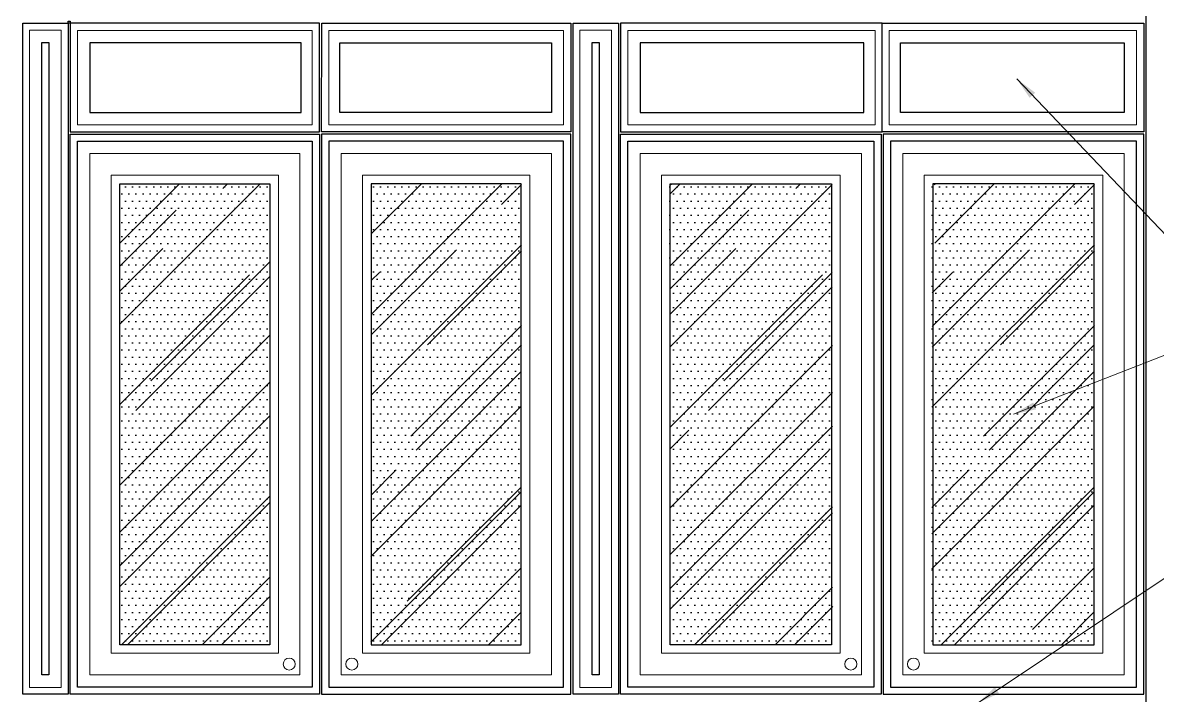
# Model space of a CAD drawing. Header units: inches. Extents: x -20583 to 399182, y -24453 to 525552.
# Drawn here: x 26310 to 28310, y -18854 to -17668 of the extents above; entities that cross this region are included whole.
import ezdxf

# ---------------------------------------------------------------- set-up
doc = ezdxf.new("R2010")
doc.units = ezdxf.units.IN
doc.header["$LTSCALE"] = 1000
doc.header["$MEASUREMENT"] = 0
for name, color, linetype in [('A-DIM', 9, 'Continuous'), ('CQ Grg Gypsum', 41, 'Continuous'), ('gypsum', 31, 'Continuous'), ('Layer3', 3, 'Continuous')]:
    doc.layers.add(name, color=color, linetype=linetype)
doc.layers.add('CQ Gypsum Hatch', color=8, linetype='Continuous', lineweight=20)
doc.layers.add('ID-NOTES', color=3, linetype='Continuous', lineweight=0)
doc.styles.add('ZZ-Dim All', font='romans.shx', dxfattribs={"width": 0.8})
doc.dimstyles.new('DIM 0200', dxfattribs={"dimscale": 200, "dimtxt": 1, "dimasz": 0.8, "dimexe": 0.5, "dimexo": 1, "dimgap": 0.4, "dimtad": 1, "dimdec": 0, "dimrnd": 10, "dimdsep": 46, "dimtxsty": 'ZZ-Dim All', "dimblk1": 'ARCHTICK', "dimblk2": 'ARCHTICK', "dimsah": 1, "dimcen": 1, "dimdle": 0.5, "dimclrd": 256, "dimclre": 256, "dimclrt": 256, "dimadec": 0, "dimazin": 2, "dimtfac": 1, "dimtdec": 0, "dimtix": 1, "dimtmove": 2, "dimatfit": 2, "dimfxl": 1, "dimfxlon": 1, "dimtolj": 1, "dimtzin": 0, "dimlwd": -1, "dimlwe": -1, "dimarcsym": 0})
pattern_1 = [(225, (-31130.38, -72945.02), (-127.27922, -339.41125), [2250, -300, 750, -150]), (225, (-31218.42, -73139.12), (247.1338, -35.0018), [450, -49.5, 900, -112.5]), (225, (-31093.26, -73088.21), (-480.47906, -622.60752), [1200, -210, 600, -150])]
pattern_2 = [(180, (-31130.384, -72945.021), (-6.25, -12.5), [0, -12.5])]
pattern_3 = [(225, (-32140.38, -72945.02), (-127.27922, -339.41125), [2250, -300, 750, -150]), (225, (-32228.41, -73139.12), (247.1338, -35.0018), [450, -49.5, 900, -112.5]), (225, (-32103.26, -73088.21), (-480.47906, -622.60752), [1200, -210, 600, -150])]
pattern_4 = [(180, (-32140.38, -72945.021), (-6.25, -12.5), [0, -12.5])]

# ---------------------------------------------------------------- blocks, each defined once
blk = doc.blocks.new('_ARCHTICK')
at = {"color": 0, "linetype": 'ByBlock', "const_width": 0.15}
blk.add_lwpolyline([(-0.5, -0.5), (0.5, 0.5)], dxfattribs=at)

msp = doc.modelspace()

# ---------------------------------------------------------------- hatches: boundary and pattern name
at = {"layer": 'CQ Gypsum Hatch'}
h = msp.add_hatch(dxfattribs=at)
h.set_pattern_fill('AR-RROOF', color=256, scale=150, angle=225)
h.set_pattern_definition(pattern_3)
h.paths.add_polyline_path([(26481.6, -18764.5), (26746.2, -18764.5), (26745.2, -17951.9), (26480.6, -17951.9)])
h = msp.add_hatch(dxfattribs=at)
h.set_pattern_fill('AR-RROOF', color=256, scale=150, angle=225)
h.set_pattern_definition(pattern_3)
h.paths.add_polyline_path([(27188.3, -18764.5), (26923.7, -18764.5), (26924.7, -17951.9), (27189.3, -17951.9)])
h = msp.add_hatch(dxfattribs=at)
h.set_pattern_fill('AR-RROOF', color=256, scale=150, angle=225)
h.set_pattern_definition(pattern_1)
h.paths.add_polyline_path([(27451.7, -18764.5), (27737.8, -18764.5), (27736.8, -17951.9), (27450.7, -17951.9)])
h = msp.add_hatch(dxfattribs=at)
h.set_pattern_fill('AR-RROOF', color=256, scale=150, angle=225)
h.set_pattern_definition(pattern_1)
h.paths.add_polyline_path([(28198.3, -18764.5), (27912.2, -18764.5), (27913.2, -17951.9), (28199.3, -17951.9)])
at = {"layer": 'gypsum', "transparency": 33554684}
h = msp.add_hatch(dxfattribs=at)
h.set_pattern_fill('DOTS', color=253, scale=200, angle=180)
h.set_pattern_definition(pattern_4)
h.paths.add_polyline_path([(26481.6, -18764.5), (26746.2, -18764.5), (26745.2, -17951.9), (26480.6, -17951.9)])
h = msp.add_hatch(dxfattribs=at)
h.set_pattern_fill('DOTS', color=253, scale=200, angle=180)
h.set_pattern_definition(pattern_4)
h.paths.add_polyline_path([(27188.3, -18764.5), (26923.7, -18764.5), (26924.7, -17951.9), (27189.3, -17951.9)])
h = msp.add_hatch(dxfattribs=at)
h.set_pattern_fill('DOTS', color=253, scale=200, angle=180)
h.set_pattern_definition(pattern_2)
h.paths.add_polyline_path([(27451.7, -18764.5), (27737.8, -18764.5), (27736.8, -17951.9), (27450.7, -17951.9)])
h = msp.add_hatch(dxfattribs=at)
h.set_pattern_fill('DOTS', color=253, scale=200, angle=180)
h.set_pattern_definition(pattern_2)
h.paths.add_polyline_path([(28198.3, -18764.5), (27912.2, -18764.5), (27913.2, -17951.9), (28199.3, -17951.9)])

# ---------------------------------------------------------------- linework, layer by layer
at = {"layer": 'A-DIM', "color": 8, "elevation": 0}
msp.add_lwpolyline([(26389.9, -17665.2), (26393.9, -17665.2), (26393.9, -17669.2), (26389.9, -17669.2)], close=True, dxfattribs=at)
at = {"layer": 'CQ Grg Gypsum', "elevation": 0}
for points in [[(26309.9, -18851.7), (26309.9, -17669.2), (26389.9, -17669.2), (26389.9, -18851.7)], [(26833, -17860.7), (26833, -17669.2), (26393.9, -17669.2), (26393.9, -17860.7)], [(26836.9, -17860.7), (26837, -17669.2), (27276, -17669.2), (27276, -17860.7)], [(27280, -18851.7), (27280, -17669.2), (27360, -17669.2), (27360, -18851.7)], [(27825, -17860.7), (27825, -17669.2), (27364, -17669.2), (27364, -17860.7)], [(27825, -17860.7), (27825, -17669.2), (28286, -17669.2), (28286, -17860.7)], [(26343.9, -18817.7), (26343.9, -17703.2), (26355.9, -17703.2), (26355.9, -18817.7)], [(26800.7, -17826.5), (26800.7, -17703.4), (26428.1, -17703.4), (26428.1, -17826.5)], [(26869.2, -17826.5), (26869.2, -17703.4), (27241.8, -17703.4), (27241.8, -17826.5)], [(27314, -18817.7), (27314, -17703.2), (27326, -17703.2), (27326, -18817.7)], [(27792.8, -17826.5), (27792.8, -17703.4), (27398.2, -17703.4), (27398.2, -17826.5)], [(27857.2, -17826.5), (27857.2, -17703.4), (28251.8, -17703.4), (28251.8, -17826.5)], [(26833, -18851.7), (26393.9, -18851.7), (26393.9, -17864.7), (26833, -17864.7)], [(26820.5, -18839.3), (26406.4, -18839.3), (26406.4, -17877.2), (26820.5, -17877.2)], [(26836.9, -18851.7), (27276, -18851.7), (27276, -17864.7), (26836.9, -17864.7)], [(26849.4, -18839.3), (27263.5, -18839.3), (27263.5, -17877.2), (26849.4, -17877.2)], [(27823, -18851.7), (27364, -18851.7), (27364, -17864.7), (27823, -17864.7)], [(27810.5, -18839.3), (27376.4, -18839.3), (27376.4, -17877.2), (27810.5, -17877.2)], [(27827, -18851.7), (28286, -18851.7), (28286, -17864.7), (27827, -17864.7)], [(27839.4, -18839.3), (28273.5, -18839.3), (28273.5, -17877.2), (27839.4, -17877.2)], [(26745.7, -18764.5), (26481.1, -18764.5), (26481.1, -17951.9), (26745.7, -17951.9)], [(26924.2, -18764.5), (27188.8, -18764.5), (27188.8, -17951.9), (26924.2, -17951.9)], [(27735.8, -18764.5), (27451.2, -18764.5), (27451.2, -17951.9), (27735.8, -17951.9)], [(27914.2, -18764.5), (28198.8, -18764.5), (28198.8, -17951.9), (27914.2, -17951.9)]]:
    msp.add_lwpolyline(points, close=True, dxfattribs=at)
at = {"layer": 'CQ Gypsum Hatch', "elevation": 0}
for points in [[(26321.9, -18839.7), (26321.9, -17681.2), (26377.9, -17681.2), (26377.9, -18839.7)], [(26820.5, -17848.3), (26820.5, -17681.6), (26406.4, -17681.6), (26406.4, -17848.3)], [(26849.4, -17848.3), (26849.4, -17681.6), (27263.5, -17681.6), (27263.5, -17848.3)], [(27292, -18839.7), (27292, -17681.2), (27348, -17681.2), (27348, -18839.7)], [(27812.5, -17848.3), (27812.5, -17681.6), (27376.4, -17681.6), (27376.4, -17848.3)], [(27837.4, -17848.3), (27837.4, -17681.6), (28273.5, -17681.6), (28273.5, -17848.3)], [(26798.7, -18817.5), (26428.1, -18817.5), (26428.1, -17898.9), (26798.7, -17898.9)], [(26871.2, -18817.5), (27241.8, -18817.5), (27241.8, -17898.9), (26871.2, -17898.9)], [(27788.8, -18817.5), (27398.2, -18817.5), (27398.2, -17898.9), (27788.8, -17898.9)], [(27861.2, -18817.5), (28251.8, -18817.5), (28251.8, -17898.9), (27861.2, -17898.9)], [(26760.9, -18779.7), (26466, -18779.7), (26466, -17936.8), (26760.9, -17936.8)], [(26909, -18779.7), (27203.9, -18779.7), (27203.9, -17936.8), (26909, -17936.8)], [(27750.9, -18779.7), (27436, -18779.7), (27436, -17936.8), (27750.9, -17936.8)], [(27899, -18779.7), (28213.9, -18779.7), (28213.9, -17936.8), (27899, -17936.8)]]:
    msp.add_lwpolyline(points, close=True, dxfattribs=at)
at = {"layer": 'CQ Gypsum Hatch'}
for centre in [(26779.8, -18798.6, 0), (26890.1, -18798.6, 0), (27769.8, -18798.6, 0), (27880.1, -18798.6, 0)]:
    msp.add_circle(centre, 10.6, dxfattribs=at)
at = {"layer": 'Layer3'}
msp.add_line((28290, -16815.7, 0), (28290, -21065.7, 0), dxfattribs=at)

# ---------------------------------------------------------------- leaders
at = {"layer": 'ID-NOTES'}
for points in [[(28062.2, -17767.1, 0), (28326.1, -18043.5, 0), (29038, -18043.5, 0)], [(28056.5, -18358.2, 0), (28326.1, -18252.7, 0), (29038, -18252.7, 0)], [(27994.1, -18867, -375.8), (28495.1, -18532.1, -375.8), (29048, -18532.1, -375.8)]]:
    msp.add_leader(points, dimstyle='DIM 0200', override={"dimasz": 0.2, "dimtad": 0, "dimclrd": 8}, dxfattribs=at)

doc.saveas('drawing.dxf')
